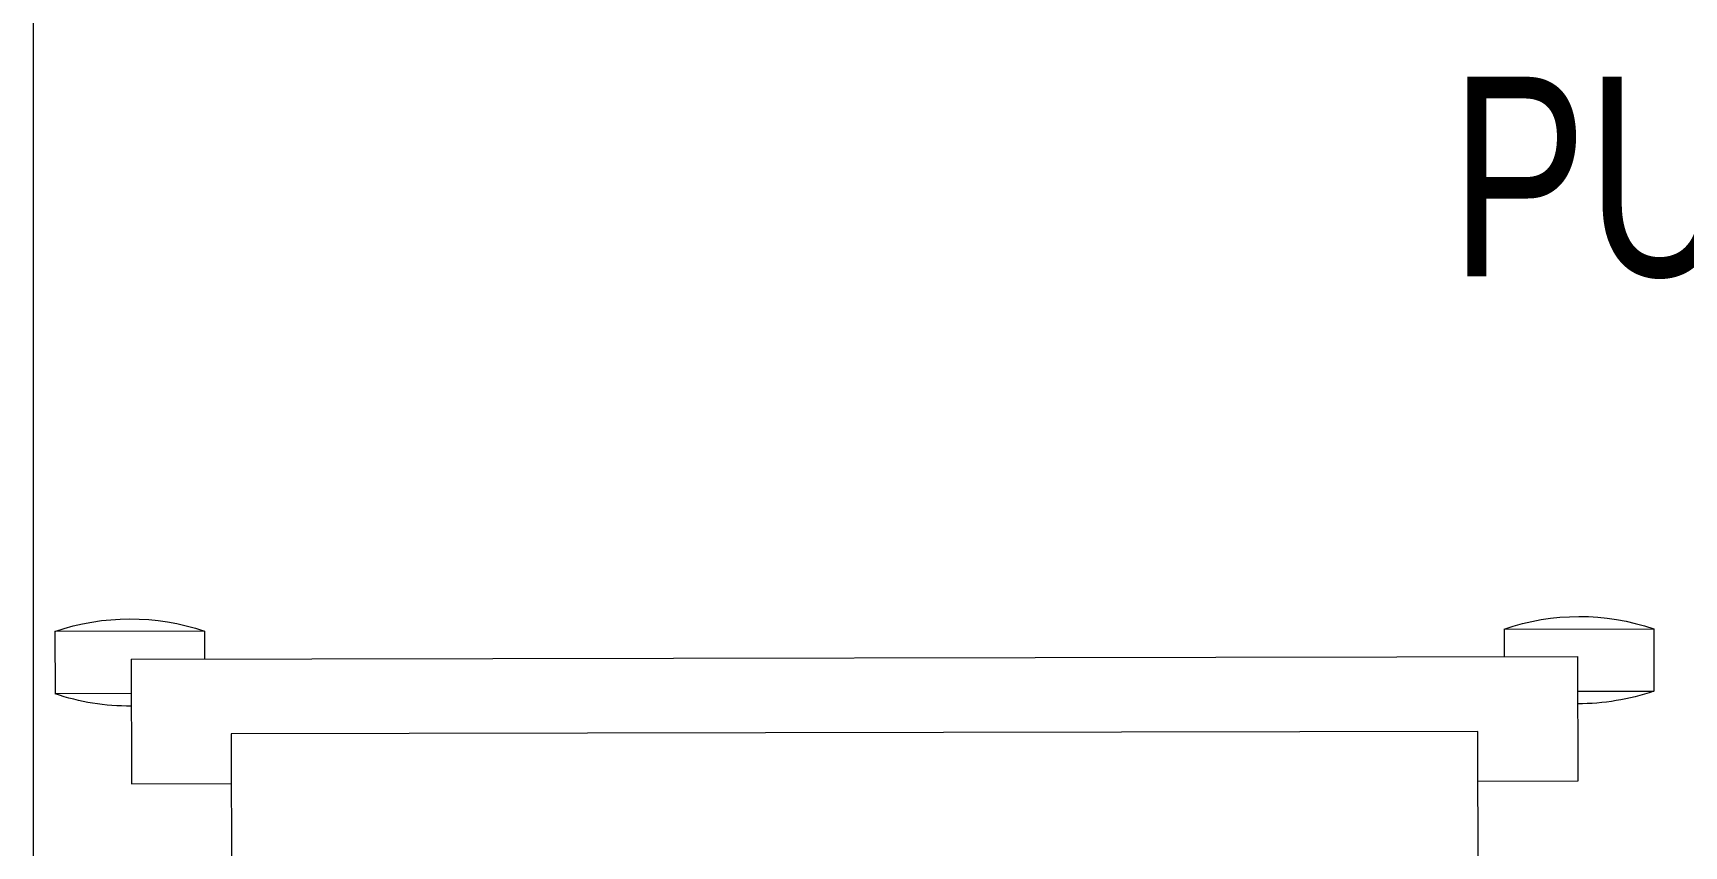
# Model space of a CAD drawing. Extents: x -234346 to 58427, y -132654 to -82394.
# Drawn here: x -105360 to -104698, y -114214 to -113888 of the extents above; entities that cross this region are included whole.
import ezdxf

# ---------------------------------------------------------------- set-up
doc = ezdxf.new("R2010")
doc.units = 0
doc.header["$LTSCALE"] = 8
for name, color, linetype, lineweight in [('72_EGR_BASE_TEXT', 9, 'Continuous', 5), ('72_EGR_EQP_TAG', 9, 'Continuous', 5), ('LOADING', 9, 'Continuous', 5), ('Walls', 9, 'Continuous', 5)]:
    doc.layers.add(name, color=color, linetype=linetype, lineweight=lineweight)
doc.styles.add('X3G_ENTITY_258862', font='swisscl.ttf', dxfattribs={"height": 200})

# ---------------------------------------------------------------- blocks, each defined once
blk = doc.blocks.new('workstation')
at = {"layer": 'LOADING'}
for p, q in [((2804.249, -1055.787, 0), (2804.35, -994.788, 0)), ((2854.35, -994.87, 0), (2854.249, -1055.87, 0)), ((2800.244, -1058.781, 0), (2800.252, -1053.781, 0)), ((2800.252, -1053.781, 0), (2804.252, -1053.787, 0)), ((2858.252, -1053.877, 0), (2854.252, -1053.87, 0)), ((2858.244, -1058.877, 0), (2858.252, -1053.877, 0)), ((2854.249, -1055.87, 0), (2804.249, -1055.787, 0)), ((2797.185, -1059.887, 0), (2797.189, -1057.387, 0)), ((2800.246, -1057.392, 0), (2797.189, -1057.387, 0)), ((2858.246, -1057.488, 0), (2861.304, -1057.493, 0)), ((2861.3, -1059.993, 0), (2861.304, -1057.493, 0)), ((2800.244, -1058.781, 0), (2858.244, -1058.877, 0)), ((2803.185, -1059.897, 0), (2803.186, -1058.786, 0)), ((2855.3, -1059.983, 0), (2855.301, -1058.872, 0)), ((2803.185, -1059.897, 0), (2797.185, -1059.887, 0)), ((2855.3, -1059.983, 0), (2861.3, -1059.993, 0))]:
    blk.add_line(p, q, dxfattribs=at)
for centre, start, end in [((2800.174, -1066.142, 0), 89.54848, 108.82976), ((2858.289, -1066.238, 0), 70.98047, 90.26174), ((2800.199, -1051.142, 0), 250.98047, 288.82976), ((2858.314, -1051.238, 0), 250.98047, 288.82976)]:
    blk.add_arc(centre, 9.25, start, end, dxfattribs=at)
blk = doc.blocks.new('GF1')
at = {"layer": 'Walls', "color": 9}
blk.add_line((-105360.17, -111842.61, 0), (-105360.17, -115862.61, 0), dxfattribs=at)
at = {"layer": 'LOADING', "color": 9, "xscale": -10, "yscale": 10, "zscale": 10, "rotation": 180}
blk.add_blockref('workstation', (-133323.22, -124726.71, 0), dxfattribs=at)
at = {"layer": '72_EGR_BASE_TEXT', "color": 9, "insert": (-103743.8, -113905.38, 0), "char_height": 80, "width": 3493.2205, "attachment_point": 2, "style": 'X3G_ENTITY_258862'}
blk.add_mtext('PULMONARY CONSULTATION / EXAMINATION ROOM', dxfattribs=at)

msp = doc.modelspace()

# ---------------------------------------------------------------- block references
at = {"layer": '72_EGR_EQP_TAG'}
msp.add_blockref('GF1', (0, 0), dxfattribs=at)

doc.saveas('drawing.dxf')
